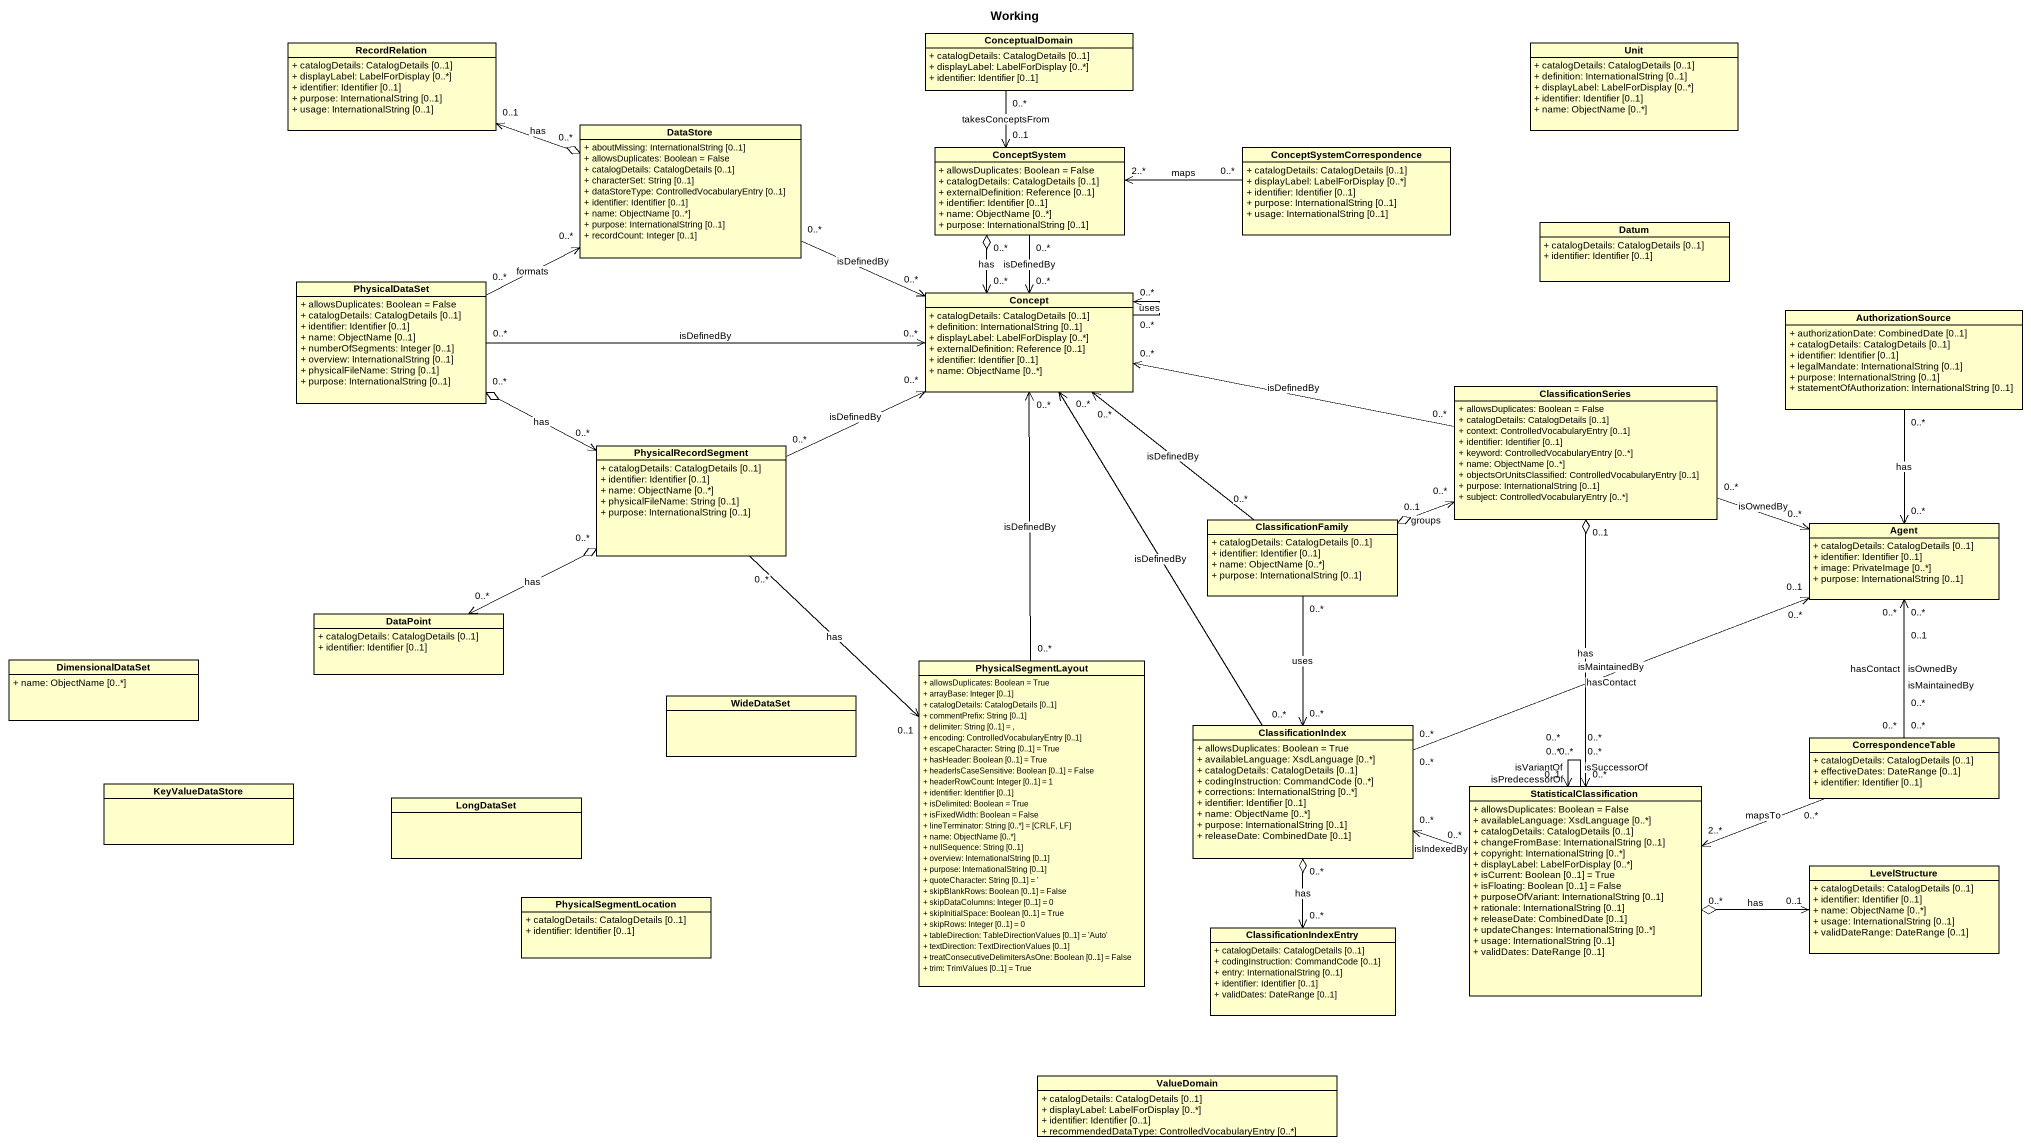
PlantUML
@startuml
title Working
hide circle
hide empty members
skinparam classAttributeIconSize 0
class ConceptualDomain {
  + catalogDetails: CatalogDetails [0..1]
  + displayLabel: LabelForDisplay [0..*]
  + identifier: Identifier [0..1]
}
class RecordRelation {
  + catalogDetails: CatalogDetails [0..1]
  + displayLabel: LabelForDisplay [0..*]
  + identifier: Identifier [0..1]
  + purpose: InternationalString [0..1]
  + usage: InternationalString [0..1]
}
class Unit {
  + catalogDetails: CatalogDetails [0..1]
  + definition: InternationalString [0..1]
  + displayLabel: LabelForDisplay [0..*]
  + identifier: Identifier [0..1]
  + name: ObjectName [0..*]
}
class DataStore {
  + aboutMissing: InternationalString [0..1]
  + allowsDuplicates: Boolean = False
  + catalogDetails: CatalogDetails [0..1]
  + characterSet: String [0..1]
  + dataStoreType: ControlledVocabularyEntry [0..1]
  + identifier: Identifier [0..1]
  + name: ObjectName [0..*]
  + purpose: InternationalString [0..1]
  + recordCount: Integer [0..1]
}
class ConceptSystem {
  + allowsDuplicates: Boolean = False
  + catalogDetails: CatalogDetails [0..1]
  + externalDefinition: Reference [0..1]
  + identifier: Identifier [0..1]
  + name: ObjectName [0..*]
  + purpose: InternationalString [0..1]
}
class ConceptSystemCorrespondence {
  + catalogDetails: CatalogDetails [0..1]
  + displayLabel: LabelForDisplay [0..*]
  + identifier: Identifier [0..1]
  + purpose: InternationalString [0..1]
  + usage: InternationalString [0..1]
}
class Datum {
  + catalogDetails: CatalogDetails [0..1]
  + identifier: Identifier [0..1]
}
class PhysicalDataSet {
  + allowsDuplicates: Boolean = False
  + catalogDetails: CatalogDetails [0..1]
  + identifier: Identifier [0..1]
  + name: ObjectName [0..1]
  + numberOfSegments: Integer [0..1]
  + overview: InternationalString [0..1]
  + physicalFileName: String [0..1]
  + purpose: InternationalString [0..1]
}
class Concept {
  + catalogDetails: CatalogDetails [0..1]
  + definition: InternationalString [0..1]
  + displayLabel: LabelForDisplay [0..*]
  + externalDefinition: Reference [0..1]
  + identifier: Identifier [0..1]
  + name: ObjectName [0..*]
}
class AuthorizationSource {
  + authorizationDate: CombinedDate [0..1]
  + catalogDetails: CatalogDetails [0..1]
  + identifier: Identifier [0..1]
  + legalMandate: InternationalString [0..1]
  + purpose: InternationalString [0..1]
  + statementOfAuthorization: InternationalString [0..1]
}
class ClassificationSeries {
  + allowsDuplicates: Boolean = False
  + catalogDetails: CatalogDetails [0..1]
  + context: ControlledVocabularyEntry [0..1]
  + identifier: Identifier [0..1]
  + keyword: ControlledVocabularyEntry [0..*]
  + name: ObjectName [0..*]
  + objectsOrUnitsClassified: ControlledVocabularyEntry [0..1]
  + purpose: InternationalString [0..1]
  + subject: ControlledVocabularyEntry [0..*]
}
class PhysicalRecordSegment {
  + catalogDetails: CatalogDetails [0..1]
  + identifier: Identifier [0..1]
  + name: ObjectName [0..*]
  + physicalFileName: String [0..1]
  + purpose: InternationalString [0..1]
}
class ClassificationFamily {
  + catalogDetails: CatalogDetails [0..1]
  + identifier: Identifier [0..1]
  + name: ObjectName [0..*]
  + purpose: InternationalString [0..1]
}
class "Agent" as Agent_ {
  + catalogDetails: CatalogDetails [0..1]
  + identifier: Identifier [0..1]
  + image: PrivateImage [0..*]
  + purpose: InternationalString [0..1]
}
class DataPoint {
  + catalogDetails: CatalogDetails [0..1]
  + identifier: Identifier [0..1]
}
class DimensionalDataSet {
  + name: ObjectName [0..*]
}
class PhysicalSegmentLayout {
  + allowsDuplicates: Boolean = True
  + arrayBase: Integer [0..1]
  + catalogDetails: CatalogDetails [0..1]
  + commentPrefix: String [0..1]
  + delimiter: String [0..1] = ,
  + encoding: ControlledVocabularyEntry [0..1]
  + escapeCharacter: String [0..1] = True
  + hasHeader: Boolean [0..1] = True
  + headerIsCaseSensitive: Boolean [0..1] = False
  + headerRowCount: Integer [0..1] = 1
  + identifier: Identifier [0..1]
  + isDelimited: Boolean = True
  + isFixedWidth: Boolean = False
  + lineTerminator: String [0..*] = [CRLF, LF]
  + name: ObjectName [0..*]
  + nullSequence: String [0..1]
  + overview: InternationalString [0..1]
  + purpose: InternationalString [0..1]
  + quoteCharacter: String [0..1] = '
  + skipBlankRows: Boolean [0..1] = False
  + skipDataColumns: Integer [0..1] = 0
  + skipInitialSpace: Boolean [0..1] = True
  + skipRows: Integer [0..1] = 0
  + tableDirection: TableDirectionValues [0..1] = 'Auto'
  + textDirection: TextDirectionValues [0..1]
  + treatConsecutiveDelimitersAsOne: Boolean [0..1] = False
  + trim: TrimValues [0..1] = True
}
class WideDataSet
class ClassificationIndex {
  + allowsDuplicates: Boolean = True
  + availableLanguage: XsdLanguage [0..*]
  + catalogDetails: CatalogDetails [0..1]
  + codingInstruction: CommandCode [0..*]
  + corrections: InternationalString [0..*]
  + identifier: Identifier [0..1]
  + name: ObjectName [0..*]
  + purpose: InternationalString [0..1]
  + releaseDate: CombinedDate [0..1]
}
class CorrespondenceTable {
  + catalogDetails: CatalogDetails [0..1]
  + effectiveDates: DateRange [0..1]
  + identifier: Identifier [0..1]
}
class KeyValueDataStore
class LongDataSet
class StatisticalClassification {
  + allowsDuplicates: Boolean = False
  + availableLanguage: XsdLanguage [0..*]
  + catalogDetails: CatalogDetails [0..1]
  + changeFromBase: InternationalString [0..1]
  + copyright: InternationalString [0..*]
  + displayLabel: LabelForDisplay [0..*]
  + isCurrent: Boolean [0..1] = True
  + isFloating: Boolean [0..1] = False
  + purposeOfVariant: InternationalString [0..1]
  + rationale: InternationalString [0..1]
  + releaseDate: CombinedDate [0..1]
  + updateChanges: InternationalString [0..*]
  + usage: InternationalString [0..1]
  + validDates: DateRange [0..1]
}
class LevelStructure {
  + catalogDetails: CatalogDetails [0..1]
  + identifier: Identifier [0..1]
  + name: ObjectName [0..*]
  + usage: InternationalString [0..1]
  + validDateRange: DateRange [0..1]
}
class PhysicalSegmentLocation {
  + catalogDetails: CatalogDetails [0..1]
  + identifier: Identifier [0..1]
}
class ClassificationIndexEntry {
  + catalogDetails: CatalogDetails [0..1]
  + codingInstruction: CommandCode [0..1]
  + entry: InternationalString [0..1]
  + identifier: Identifier [0..1]
  + validDates: DateRange [0..1]
}
class ValueDomain {
  + catalogDetails: CatalogDetails [0..1]
  + displayLabel: LabelForDisplay [0..*]
  + identifier: Identifier [0..1]
  + recommendedDataType: ControlledVocabularyEntry [0..*]
}
ConceptualDomain "0..*" --> "0..1" ConceptSystem : takesConceptsFrom
RecordRelation "0..1" <-right-o "0..*" DataStore : has
DataStore "0..*" -right-> "0..*" Concept : isDefinedBy
ConceptSystem "0..*" --> "0..*" Concept : isDefinedBy
ConceptSystemCorrespondence "0..*" -left-> "2..*" ConceptSystem : maps
PhysicalDataSet "0..*" -right-> "0..*" DataStore : formats
PhysicalDataSet "0..*" -right-> "0..*" Concept : isDefinedBy
Concept "0..*" <-up-o "0..*" ConceptSystem : has
Concept "0..*" --> "0..*" Concept : uses
AuthorizationSource "0..*" --> "0..*" Agent_ : has
ClassificationSeries "0..*" -left-> "0..*" Concept : isDefinedBy
ClassificationSeries "0..*" <-left-o "0..1" ClassificationFamily : groups
ClassificationSeries "0..*" -right-> "0..*" Agent_ : isOwnedBy
PhysicalRecordSegment "0..*" <-left-o "0..*" PhysicalDataSet : has
PhysicalRecordSegment "0..*" -right-> "0..*" Concept : isDefinedBy
PhysicalRecordSegment "0..*" --> "0..1" PhysicalSegmentLayout : has
ClassificationFamily "0..*" -up-> "0..*" Concept : isDefinedBy
ClassificationFamily "0..*" --> "0..*" ClassificationIndex : uses
DataPoint "0..*" <-right-o "0..*" PhysicalRecordSegment : has
PhysicalSegmentLayout "0..*" -up-> "0..*" Concept : isDefinedBy
ClassificationIndex "0..*" -up-> "0..*" Concept : isDefinedBy
ClassificationIndex "0..*" -right-> "0..1" Agent_ : isMaintainedBy
ClassificationIndex "0..*" -right-> "0..*" Agent_ : hasContact
CorrespondenceTable "0..*" -up-> "0..*" Agent_ : isOwnedBy
CorrespondenceTable "0..*" -up-> "0..*" Agent_ : hasContact
CorrespondenceTable "0..*" -up-> "0..1" Agent_ : isMaintainedBy
CorrespondenceTable "0..*" -left-> "2..*" StatisticalClassification : mapsTo
StatisticalClassification "0..*" <-up-o "0..1" ClassificationSeries : has
StatisticalClassification "0..*" -left-> "0..*" ClassificationIndex : isIndexedBy
StatisticalClassification "0..*" --> "0..1" StatisticalClassification : isVariantOf
StatisticalClassification "0..*" --> "0..*" StatisticalClassification : isSuccessorOf
StatisticalClassification "0..*" --> "0..*" StatisticalClassification : isPredecessorOf
LevelStructure "0..1" <-left-o "0..*" StatisticalClassification : has
ClassificationIndexEntry "0..*" <-up-o "0..*" ClassificationIndex : has
@enduml
